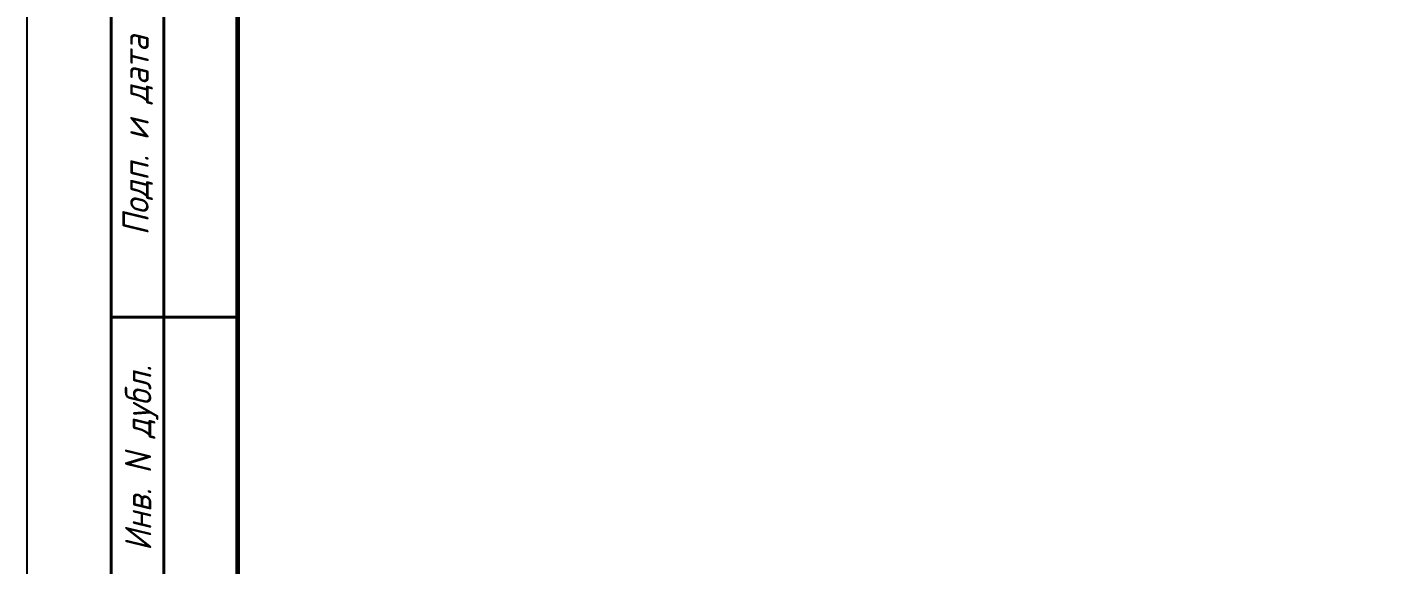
# Model space of a CAD drawing. Header units: millimetres. Extents: x -963 to 6509, y -1367 to 453.
# Drawn here: x 0 to 128.3, y -234.4 to -183.3 of the extents above; entities that cross this region are included whole.
import ezdxf

# ---------------------------------------------------------------- set-up
doc = ezdxf.new("R2010")
doc.units = ezdxf.units.MM
doc.header["$LTSCALE"] = 0.5
doc.layers.get('0').update_dxf_attribs({"lineweight": 60})
doc.layers.get('Defpoints').update_dxf_attribs({"color": 5})
doc.layers.add('4-текст', color=7, linetype='Continuous', true_color=0x00ad00)
doc.layers.add('Основная', color=7, linetype='Continuous', lineweight=40)
doc.styles.get("Standard").update_dxf_attribs({"font": 'isocpeui.ttf', "width": 0.9})

msp = doc.modelspace()

# ---------------------------------------------------------------- linework, layer by layer
at = {"color": 0, "lineweight": 60}
msp.add_lwpolyline([(20, -320.881), (415, -320.881), (415, -33.881), (20, -33.881)], close=True, dxfattribs=at)
at = {"layer": 'Defpoints', "color": 0}
msp.add_lwpolyline([(0, -325.881), (420, -325.881), (420, -28.881), (0, -28.881)], close=True, dxfattribs=at)
msp.add_lwpolyline([(0, -325.881), (420, -325.881), (420, -28.881), (0, -28.881)], close=True, dxfattribs=at)
at = {"layer": 'Основная'}
for p, q in [((8, -320.881), (8, -175.881)), ((13, -320.881), (13, -175.881)), ((20, -210.881), (8, -210.881))]:
    msp.add_line(p, q, dxfattribs=at)

# ---------------------------------------------------------------- texts
at = {"layer": '4-текст', "width": 0.9}
for s, p in [('Подп. и дата', (11.574, -203.111)), ('Инв. N дубл.', (11.818, -233.136))]:
    msp.add_text(s, height=2.5, rotation=90, dxfattribs=at).set_placement(p)

doc.saveas('drawing.dxf')
